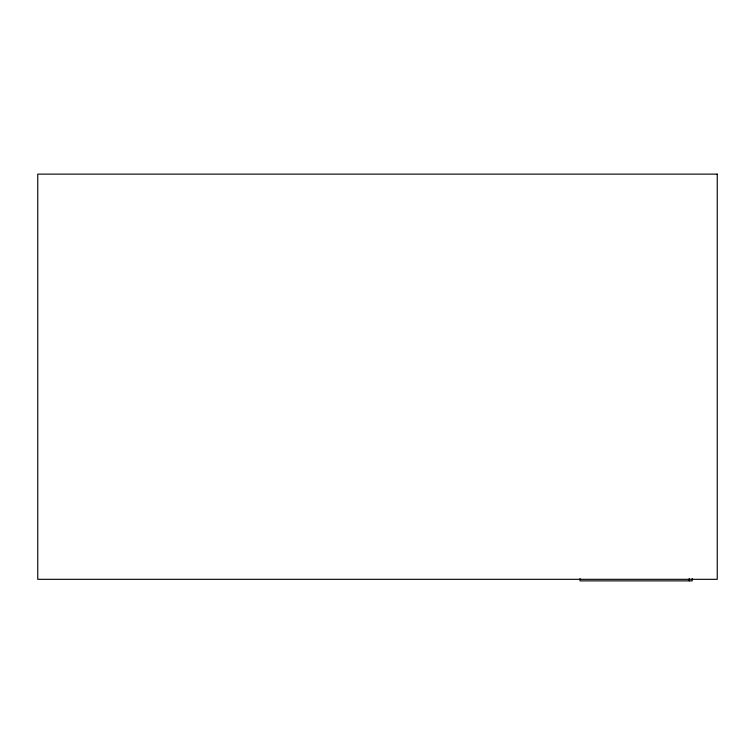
<?xml version="1.0" encoding="UTF-8"?>
<svg xmlns="http://www.w3.org/2000/svg" width="755" height="755" viewBox="0 0 755 755"><rect width="100%" height="100%" fill="white"/><g stroke="black" fill="none" stroke-linecap="round" stroke-linejoin="round"><path stroke-width="1.13" d="M692.212 578.528L692.212 580.878L580.048 580.878L580.048 578.528M689.202 578.528L689.202 580.878M717.25 174.122L37.75 174.122L37.75 579.321L717.25 579.321L717.25 174.122"/></g></svg>
